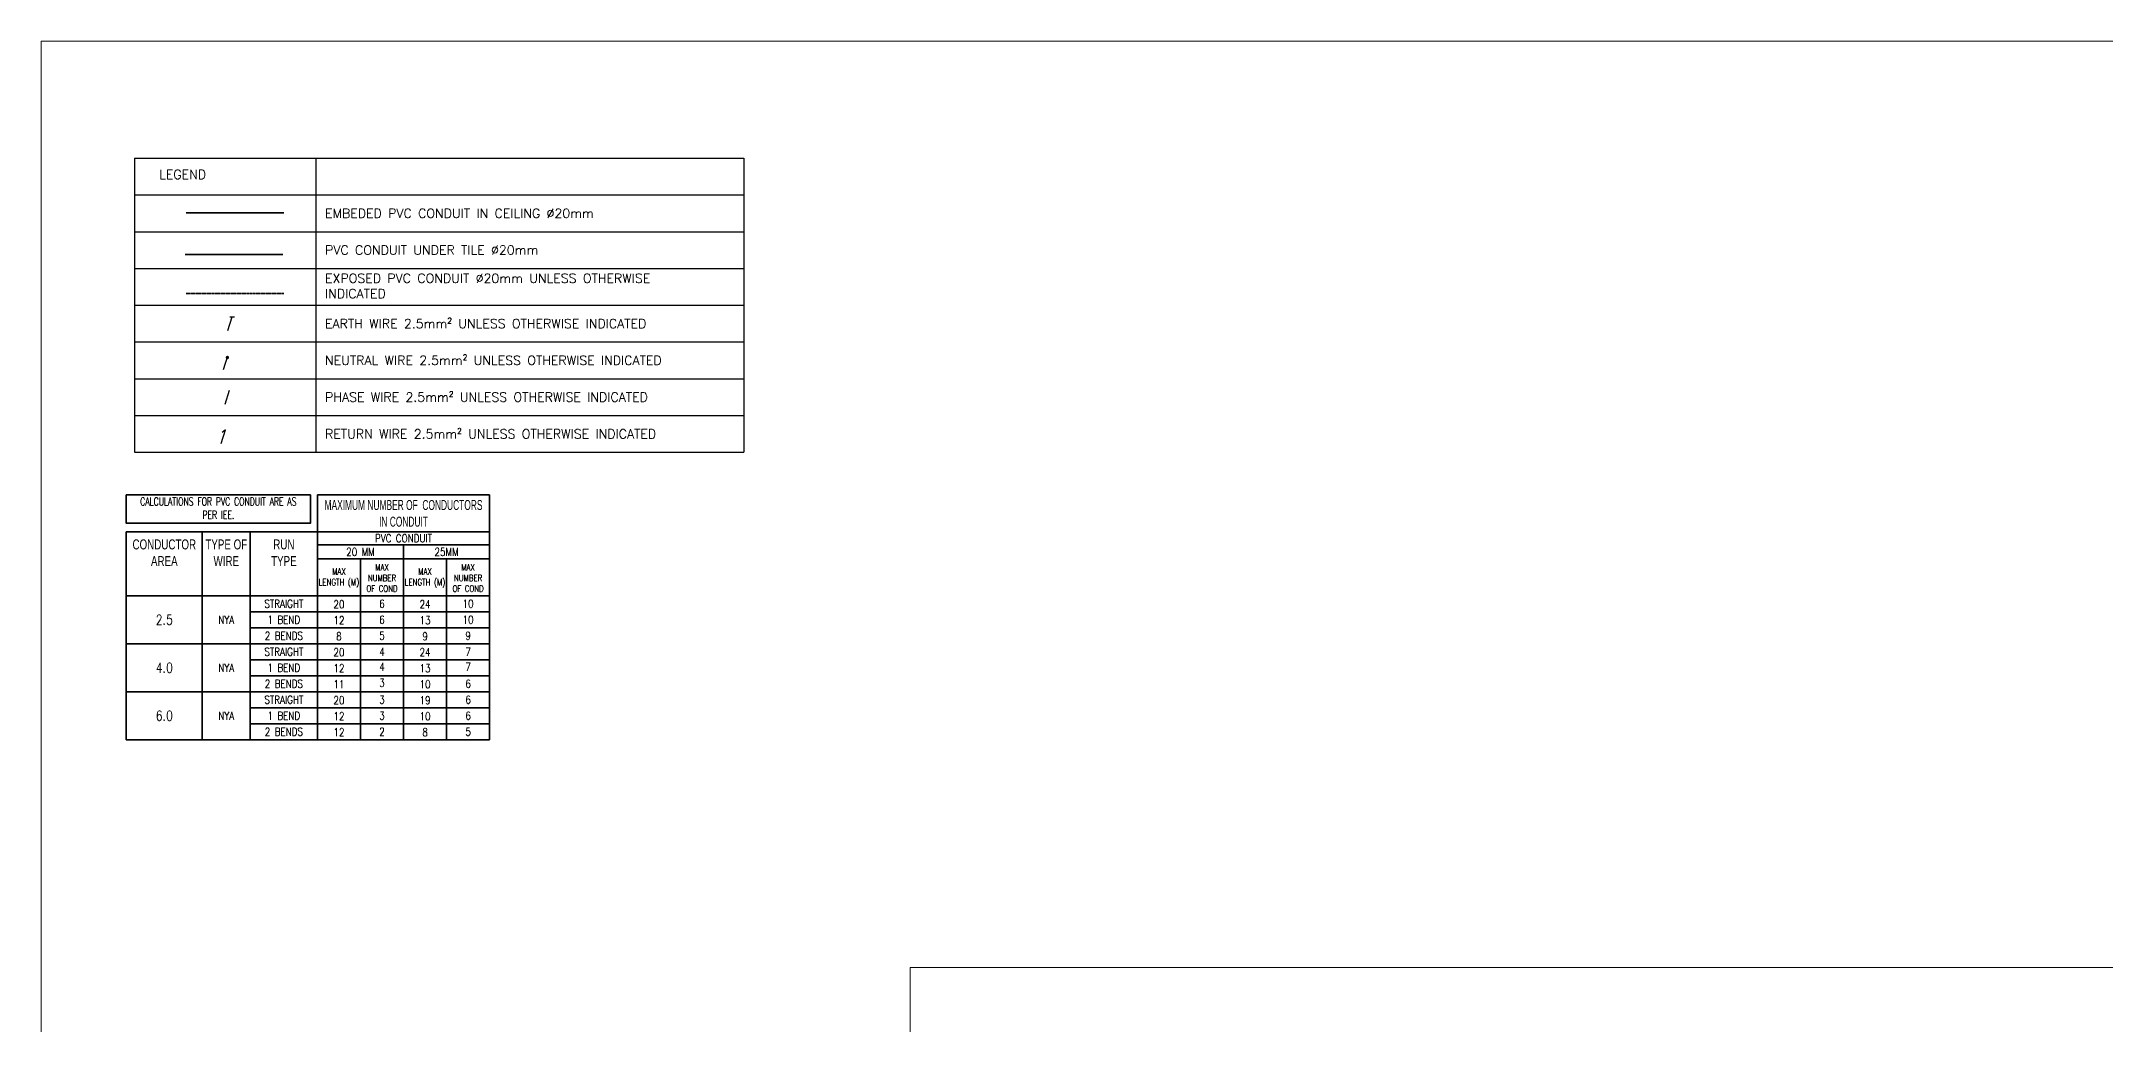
# Model space of a CAD drawing. Extents: x -12260 to 184725, y -29287 to 19916.
# Drawn here: x -12260 to 10187, y 9216 to 19916 of the extents above; entities that cross this region are included whole.
import ezdxf
from ezdxf.enums import TextEntityAlignment as Align

# ---------------------------------------------------------------- set-up
doc = ezdxf.new("R2010")
doc.units = 0
doc.header["$LTSCALE"] = 0.25
for name, pattern in [('01-First Floor-FUR$0$HIDDEN', [9.525, 6.35, -3.175]), ('DASHDOT', [25.4, 12.7, -6.35, 0, -6.35]), ('HIDDEN', [9.525, 6.35, -3.175]), ('LTG-FF-B2-B3-D1-D2-D3-D4-D5-D6$0$DASHDOT', [25.4, 12.7, -6.35, 0, -6.35])]:
    doc.linetypes.add(name, pattern=pattern)
for name, color, linetype, lineweight in [('01-First Floor-FUR$0$Frame', 252, 'Continuous', 9), ('01-First Floor-FUR$0$Proj', 251, 'Continuous', 5), ('E-LITE-CLNG-CNDT', 6, 'DASHDOT', 35), ('E-LITE-COND', 6, 'Continuous', 35), ('E-LITE-FLOR-COND', 201, 'HIDDEN', 35), ('E-WIRES', 6, 'Continuous', 25), ('LTG-FF-B2-B3-D1-D2-D3-D4-D5-D6$0$E-ANNO-NOTE', 6, 'Continuous', 25), ('LTG-FF-B2-B3-D1-D2-D3-D4-D5-D6$0$E-LITE-COND', 201, 'LTG-FF-B2-B3-D1-D2-D3-D4-D5-D6$0$DASHDOT', 35)]:
    doc.layers.add(name, color=color, linetype=linetype, lineweight=lineweight)
doc.layers.add('elfor_cd', color=233, linetype='Continuous')
doc.layers.add('elfor_tx', color=132, linetype='Continuous')
doc.styles.add('LTG-FF-B2-B3-D1-D2-D3-D4-D5-D6$0$HCU$0$Arial', font='arial.ttf', dxfattribs={"width": 0.7})
doc.styles.add('LTG-FF-B2-B3-D1-D2-D3-D4-D5-D6$0$HCU$0$E-TEXT', font='romans.shx', dxfattribs={"width": 0.8, "height": 200})
doc.styles.add('romans', font='romans.shx', dxfattribs={"height": 160})

# ---------------------------------------------------------------- blocks, each defined once
blk = doc.blocks.new('01-First Floor-FUR')
at = {"layer": '01-First Floor-FUR$0$Frame'}
for p, q in [((57327, 19916, 0), (-12260, 19916, 0)), ((-12260, 19916, 0), (-12260, -29287, 0))]:
    blk.add_line(p, q, dxfattribs=at)
at = {"layer": '01-First Floor-FUR$0$Proj', "linetype": '01-First Floor-FUR$0$HIDDEN', "ltscale": 3}
blk.add_lwpolyline([(48606, 9840), (-2814, 9840), (-2814, -14060), (48606, -14060)], dxfattribs=at)
blk.add_lwpolyline([(48606, 9840), (-2814, 9840), (-2814, -14060), (48606, -14060)], dxfattribs=at)

msp = doc.modelspace()

# ---------------------------------------------------------------- linework, layer by layer
at = {"layer": 'E-LITE-COND'}
msp.add_line((-10684, 18050, 0), (-9622, 18050, 0), dxfattribs=at)
at = {"layer": 'E-LITE-COND', "linetype": 'DASHDOT'}
msp.add_line((-10684, 17171, 0), (-9622, 17171, 0), dxfattribs=at)
at = {"layer": 'E-LITE-FLOR-COND'}
msp.add_line((-10696, 17595, 0), (-9634, 17595, 0), dxfattribs=at)
at = {"layer": 'E-WIRES'}
for p, q in [((-10233, 16768, 0), (-10185, 16918, 0)), ((-10209, 16918, 0), (-10160, 16918, 0)), ((-10278, 16343, 0), (-10230, 16492, 0)), ((-10262, 15969, 0), (-10214, 16119, 0)), ((-10305, 15538, 0), (-10257, 15688, 0)), ((-10257, 15688, 0), (-10294, 15658, 0))]:
    msp.add_line(p, q, dxfattribs=at)
at = {"layer": 'E-WIRES', "const_width": 18.7, "elevation": 0}
msp.add_lwpolyline([(-10245, 16475, 1), (-10227, 16475, 1)], format="xyb", close=True, dxfattribs=at)
at = {"layer": 'elfor_cd', "ltscale": 0.04}
for p, q in [((-11247, 18644, 0), (-11247, 15444, 0)), ((-11247, 18644, 0), (-4622, 18644, 0)), ((-9274, 18644, 0), (-9274, 15444, 0)), ((-4622, 18644, 0), (-4622, 15444, 0)), ((-11247, 18244, 0), (-4622, 18244, 0)), ((-11247, 17844, 0), (-4622, 17844, 0)), ((-11247, 17444, 0), (-4622, 17444, 0)), ((-11247, 17044, 0), (-4622, 17044, 0)), ((-11247, 17044, 0), (-4622, 17044, 0)), ((-11247, 16644, 0), (-4622, 16644, 0)), ((-11247, 16244, 0), (-4622, 16244, 0)), ((-11247, 15844, 0), (-4622, 15844, 0)), ((-11247, 15444, 0), (-4622, 15444, 0))]:
    msp.add_line(p, q, dxfattribs=at)
at = {"layer": 'LTG-FF-B2-B3-D1-D2-D3-D4-D5-D6$0$E-LITE-COND', "linetype": 'Continuous'}
for p, q in [((-9257, 14980, 0), (-7385, 14980, 0)), ((-9257, 12317, 0), (-9257, 14980, 0)), ((-7385, 12317, 0), (-7385, 14980, 0)), ((-11336, 14577, 0), (-7385, 14577, 0)), ((-11336, 12317, 0), (-11336, 14577, 0)), ((-10509, 12317, 0), (-10509, 14577, 0)), ((-9987, 12317, 0), (-9987, 14577, 0)), ((-9257, 12317, 0), (-9257, 14577, 0)), ((-9257, 14436, 0), (-7385, 14436, 0)), ((-8321, 12317, 0), (-8321, 14436, 0)), ((-9257, 14284, 0), (-7385, 14284, 0)), ((-11336, 13883, 0), (-7385, 13883, 0)), ((-9987, 13709, 0), (-7385, 13709, 0)), ((-9987, 13535, 0), (-7385, 13535, 0)), ((-11336, 13361, 0), (-7385, 13361, 0)), ((-9987, 13187, 0), (-7385, 13187, 0)), ((-11336, 12839, 0), (-7385, 12839, 0)), ((-9987, 13013, 0), (-7385, 13013, 0)), ((-9987, 12665, 0), (-7385, 12665, 0)), ((-9987, 12491, 0), (-7385, 12491, 0)), ((-11336, 12317, 0), (-7385, 12317, 0))]:
    msp.add_line(p, q, dxfattribs=at)
at = {"layer": 'LTG-FF-B2-B3-D1-D2-D3-D4-D5-D6$0$E-LITE-COND', "linetype": 'Continuous', "elevation": 0}
msp.add_lwpolyline([(-11336, 14980), (-9333, 14980), (-9333, 14672), (-11336, 14672)], close=True, dxfattribs=at)
for points in [[(-8789, 14284), (-8789, 12317)], [(-7853, 14284), (-7853, 12317)]]:
    msp.add_lwpolyline(points, dxfattribs=at)

# ---------------------------------------------------------------- block references
at = {"layer": 'E-LITE-CLNG-CNDT'}
msp.add_blockref('01-First Floor-FUR', (0, 0), dxfattribs=at)

# ---------------------------------------------------------------- texts
at = {"layer": 'elfor_tx', "ltscale": 0.04, "style": 'romans'}
for s, p in [('LEGEND', (-10978, 18417, 0)), ('EMBEDED PVC CONDUIT IN CEILING ∅20mm ', (-9174, 17994, 0)), ('PVC CONDUIT UNDER TILE ∅20mm ', (-9174, 17594, 0)), ('EARTH WIRE 2.5mm² UNLESS OTHERWISE INDICATED ', (-9174, 16794, 0)), ('NEUTRAL WIRE 2.5mm² UNLESS OTHERWISE INDICATED ', (-9174, 16394, 0)), ('PHASE WIRE 2.5mm² UNLESS OTHERWISE INDICATED ', (-9174, 15994, 0)), ('RETURN WIRE 2.5mm² UNLESS OTHERWISE INDICATED ', (-9174, 15594, 0))]:
    msp.add_text(s, height=100, dxfattribs=at).set_placement(p)
at = {"layer": 'elfor_tx', "insert": (-9174, 17387, 0), "char_height": 100, "width": 3851.65, "attachment_point": 1, "style": 'romans'}
msp.add_mtext('EXPOSED PVC CONDUIT ∅20mm UNLESS OTHERWISE INDICATED', dxfattribs=at)
at = {"layer": 'LTG-FF-B2-B3-D1-D2-D3-D4-D5-D6$0$E-ANNO-NOTE', "style": 'LTG-FF-B2-B3-D1-D2-D3-D4-D5-D6$0$HCU$0$E-TEXT', "width": 0.8}
for s, height, p in [('20 MM', 87, (-8789, 14360, 0)), ('PVC CONDUIT', 87.02, (-8321, 14508, 0)), ('25MM', 87, (-7853, 14360, 0)), ('STRAIGHT', 87, (-9622, 13796, 0)), ('20', 87, (-9023, 13790, 0)), ('6', 87, (-8555, 13796, 0)), ('24', 87, (-8087, 13790, 0)), ('10', 87, (-7619, 13796, 0)), ('2.5', 108.8, (-10922, 13622, 0)), ('NYA', 87, (-10248, 13622, 0)), ('2 BENDS', 87, (-9622, 13448, 0)), ('1 BEND', 87, (-9622, 13622, 0)), ('12', 87, (-9023, 13616, 0)), ('8', 87, (-9023, 13442, 0)), ('5', 87, (-8555, 13448, 0)), ('6', 87, (-8555, 13622, 0)), ('13', 87, (-8087, 13616, 0)), ('9', 87, (-8087, 13442, 0)), ('10', 87, (-7619, 13622, 0)), ('9', 87, (-7619, 13448, 0)), ('STRAIGHT', 87, (-9622, 13274, 0)), ('20', 87, (-9023, 13268, 0)), ('4', 87, (-8555, 13274, 0)), ('24', 87, (-8087, 13268, 0)), ('7', 87, (-7619, 13274, 0)), ('4.0', 108.8, (-10922, 13100, 0)), ('NYA', 87, (-10248, 13100, 0)), ('1 BEND', 87, (-9622, 13100, 0)), ('12', 87, (-9023, 13094, 0)), ('4', 87, (-8555, 13109, 0)), ('13', 87, (-8087, 13094, 0)), ('7', 87, (-7619, 13109, 0)), ('STRAIGHT', 87, (-9622, 12752, 0)), ('2 BENDS', 87, (-9622, 12926, 0)), ('11', 87, (-9023, 12920, 0)), ('3', 87, (-8555, 12935, 0)), ('3', 87, (-8555, 12752, 0)), ('10', 87, (-8087, 12920, 0)), ('6', 87, (-7619, 12926, 0)), ('6', 87, (-7619, 12752, 0)), ('6.0', 108.8, (-10922, 12578, 0)), ('NYA', 87, (-10248, 12578, 0)), ('1 BEND', 87, (-9622, 12578, 0)), ('20', 87, (-9023, 12746, 0)), ('12', 87, (-9023, 12572, 0)), ('3', 87, (-8555, 12578, 0)), ('19', 87, (-8087, 12746, 0)), ('10', 87, (-8087, 12572, 0)), ('6', 87, (-7619, 12578, 0)), ('2 BENDS', 87, (-9622, 12404, 0)), ('12', 87, (-9023, 12398, 0)), ('2', 87, (-8555, 12404, 0)), ('8', 87, (-8087, 12398, 0)), ('5', 87, (-7619, 12404, 0))]:
    msp.add_text(s, height=height, rotation=0, dxfattribs=at).set_placement(p, align=Align.MIDDLE_CENTER)
at = {"layer": 'LTG-FF-B2-B3-D1-D2-D3-D4-D5-D6$0$E-ANNO-NOTE'}
for s, insert, char_height, width, attachment_point, rotation, style in [('{\\W0.7;CALCULATIONS FOR PVC CONDUIT ARE AS PER IEE.}', (-10334, 14952, 0), 87.02, 1964.62, 2, 359.9949, 'LTG-FF-B2-B3-D1-D2-D3-D4-D5-D6$0$HCU$0$E-TEXT'), ('{\\W0.6;MAXIMUM NUMBER OF  CONDUCTORS\\PIN CONDUIT}', (-8321, 14779, 0), 108.77, 1872.67, 5, 360, 'LTG-FF-B2-B3-D1-D2-D3-D4-D5-D6$0$HCU$0$Arial'), ('CONDUCTOR\\PAREA ', (-10922, 14351, 0), 108.8, 826.67, 5, 360, 'LTG-FF-B2-B3-D1-D2-D3-D4-D5-D6$0$HCU$0$Arial'), ('TYPE OF\\PWIRE ', (-10248, 14351, 0), 108.8, 522.11, 5, 360, 'LTG-FF-B2-B3-D1-D2-D3-D4-D5-D6$0$HCU$0$Arial'), ('RUN\\PTYPE ', (-9622, 14351, 0), 108.8, 729.49, 5, 360, 'LTG-FF-B2-B3-D1-D2-D3-D4-D5-D6$0$HCU$0$Arial')]:
    msp.add_mtext(s, dxfattribs=dict(at, insert=insert, char_height=char_height, width=width, attachment_point=attachment_point, rotation=rotation, style=style))
at = {"layer": 'LTG-FF-B2-B3-D1-D2-D3-D4-D5-D6$0$E-ANNO-NOTE', "char_height": 69.61, "width": 468.17, "attachment_point": 5, "style": 'LTG-FF-B2-B3-D1-D2-D3-D4-D5-D6$0$HCU$0$E-TEXT'}
for s, insert in [('MAX \\PLENGTH (M) ', (-9023, 14077, 0)), ('MAX NUMBER OF COND', (-8555, 14077, 0)), ('MAX \\PLENGTH (M) ', (-8087, 14077, 0)), ('MAX NUMBER OF COND', (-7619, 14077, 0))]:
    msp.add_mtext(s, dxfattribs=dict(at, insert=insert))

doc.saveas('drawing.dxf')
